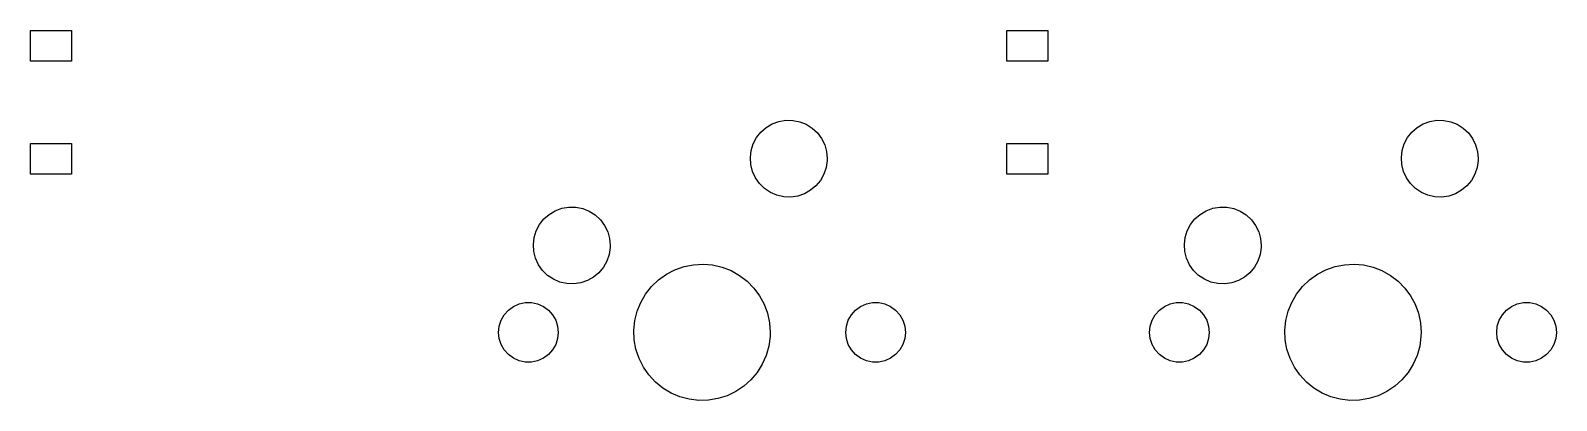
# Model space of a CAD drawing. Extents: x 30 to 427, y -149 to -23.
# Drawn here: x 225.62 to 270.27, y -35.33 to -24.51 of the extents above; entities that cross this region are included whole.
import ezdxf

# ---------------------------------------------------------------- set-up
doc = ezdxf.new("R2010")
doc.units = 0
doc.layers.add('BLACK', color=7, linetype='CONTINUOUS')

msp = doc.modelspace()

# ---------------------------------------------------------------- linework, layer by layer
at = {"layer": 'BLACK', "linetype": 'CONTINUOUS'}
for p, q in [((225.619, -25.4128), (225.619, -24.5129)), ((225.619, -24.5129), (226.819, -24.5129)), ((226.819, -24.5129), (226.819, -25.4128)), ((254.194, -25.4128), (254.194, -24.5129)), ((254.194, -24.5129), (255.394, -24.5129)), ((255.394, -24.5129), (255.394, -25.4128)), ((226.819, -25.4128), (225.619, -25.4128)), ((255.394, -25.4128), (254.194, -25.4128)), ((247.324, -27.2421), (247.518, -27.1708)), ((247.518, -27.1708), (247.72, -27.136)), ((247.72, -27.136), (247.926, -27.1387)), ((247.926, -27.1387), (248.128, -27.1788)), ((248.128, -27.1788), (248.319, -27.2551)), ((266.374, -27.2421), (266.568, -27.1708)), ((266.568, -27.1708), (266.77, -27.136)), ((266.77, -27.136), (266.976, -27.1387)), ((266.976, -27.1387), (267.178, -27.1788)), ((267.178, -27.1788), (267.369, -27.2551)), ((246.769, -27.827), (246.865, -27.6448)), ((246.865, -27.6448), (246.993, -27.4831)), ((246.993, -27.4831), (247.147, -27.3474)), ((247.147, -27.3474), (247.324, -27.2421)), ((248.319, -27.2551), (248.494, -27.365)), ((248.494, -27.365), (248.645, -27.5047)), ((248.645, -27.5047), (248.768, -27.6697)), ((248.768, -27.6697), (248.859, -27.8543)), ((265.819, -27.827), (265.915, -27.6448)), ((265.915, -27.6448), (266.043, -27.4831)), ((266.043, -27.4831), (266.197, -27.3474)), ((266.197, -27.3474), (266.374, -27.2421)), ((267.369, -27.2551), (267.544, -27.365)), ((267.544, -27.365), (267.695, -27.5047)), ((267.695, -27.5047), (267.818, -27.6697)), ((267.818, -27.6697), (267.909, -27.8543)), ((225.619, -28.7128), (225.619, -27.8128)), ((225.619, -27.8128), (226.819, -27.8128)), ((226.819, -27.8128), (226.819, -28.7128)), ((246.684, -28.2281), (246.708, -28.0236)), ((246.708, -28.0236), (246.769, -27.827)), ((248.859, -27.8543), (248.915, -28.0525)), ((248.915, -28.0525), (248.934, -28.2575)), ((254.194, -28.7128), (254.194, -27.8128)), ((254.194, -27.8128), (255.394, -27.8128)), ((255.394, -27.8128), (255.394, -28.7128)), ((265.734, -28.2281), (265.758, -28.0236)), ((265.758, -28.0236), (265.819, -27.827)), ((267.909, -27.8543), (267.965, -28.0525)), ((267.965, -28.0525), (267.984, -28.2575)), ((246.698, -28.4335), (246.684, -28.2281)), ((246.748, -28.633), (246.698, -28.4335)), ((248.903, -28.5201), (248.836, -28.7151)), ((248.932, -28.3164), (248.903, -28.5201)), ((248.934, -28.2575), (248.932, -28.3164)), ((265.748, -28.4335), (265.734, -28.2281)), ((265.798, -28.633), (265.748, -28.4335)), ((267.953, -28.5201), (267.886, -28.7151)), ((267.982, -28.3164), (267.953, -28.5201)), ((267.984, -28.2575), (267.982, -28.3164)), ((226.819, -28.7128), (225.619, -28.7128)), ((246.834, -28.82), (246.748, -28.633)), ((246.953, -28.9881), (246.834, -28.82)), ((247.101, -29.1318), (246.953, -28.9881)), ((248.736, -28.8947), (248.604, -29.053)), ((248.836, -28.7151), (248.736, -28.8947)), ((255.394, -28.7128), (254.194, -28.7128)), ((265.884, -28.82), (265.798, -28.633)), ((266.003, -28.9881), (265.884, -28.82)), ((266.151, -29.1318), (266.003, -28.9881)), ((267.786, -28.8947), (267.654, -29.053)), ((267.886, -28.7151), (267.786, -28.8947)), ((247.272, -29.2462), (247.101, -29.1318)), ((247.461, -29.3274), (247.272, -29.2462)), ((247.662, -29.3729), (247.461, -29.3274)), ((247.868, -29.381), (247.662, -29.3729)), ((248.071, -29.3514), (247.868, -29.381)), ((248.266, -29.2852), (248.071, -29.3514)), ((248.446, -29.1846), (248.266, -29.2852)), ((248.604, -29.053), (248.446, -29.1846)), ((266.322, -29.2462), (266.151, -29.1318)), ((266.511, -29.3274), (266.322, -29.2462)), ((266.712, -29.3729), (266.511, -29.3274)), ((266.918, -29.381), (266.712, -29.3729)), ((267.121, -29.3514), (266.918, -29.381)), ((267.316, -29.2852), (267.121, -29.3514)), ((267.496, -29.1846), (267.316, -29.2852)), ((267.654, -29.053), (267.496, -29.1846)), ((240.643, -30.0231), (240.797, -29.8874)), ((240.797, -29.8874), (240.974, -29.7821)), ((240.974, -29.7821), (241.168, -29.7108)), ((241.168, -29.7108), (241.37, -29.676)), ((241.37, -29.676), (241.576, -29.6787)), ((241.576, -29.6787), (241.778, -29.7188)), ((241.778, -29.7188), (241.969, -29.7951)), ((241.969, -29.7951), (242.144, -29.905)), ((242.144, -29.905), (242.295, -30.0447)), ((259.693, -30.0231), (259.847, -29.8874)), ((259.847, -29.8874), (260.024, -29.7821)), ((260.024, -29.7821), (260.218, -29.7108)), ((260.218, -29.7108), (260.42, -29.676)), ((260.42, -29.676), (260.626, -29.6787)), ((260.626, -29.6787), (260.828, -29.7188)), ((260.828, -29.7188), (261.019, -29.7951)), ((261.019, -29.7951), (261.194, -29.905)), ((261.194, -29.905), (261.345, -30.0447)), ((240.419, -30.367), (240.515, -30.1848)), ((240.515, -30.1848), (240.643, -30.0231)), ((242.295, -30.0447), (242.418, -30.2097)), ((242.418, -30.2097), (242.509, -30.3943)), ((259.469, -30.367), (259.565, -30.1848)), ((259.565, -30.1848), (259.693, -30.0231)), ((261.345, -30.0447), (261.468, -30.2097)), ((261.468, -30.2097), (261.559, -30.3943)), ((240.334, -30.7681), (240.358, -30.5636)), ((240.348, -30.9735), (240.334, -30.7681)), ((240.358, -30.5636), (240.419, -30.367)), ((242.509, -30.3943), (242.565, -30.5925)), ((242.565, -30.5925), (242.584, -30.7975)), ((242.584, -30.7975), (242.582, -30.8564)), ((259.384, -30.7681), (259.408, -30.5636)), ((259.398, -30.9735), (259.384, -30.7681)), ((259.408, -30.5636), (259.469, -30.367)), ((261.559, -30.3943), (261.615, -30.5925)), ((261.615, -30.5925), (261.634, -30.7975)), ((261.634, -30.7975), (261.632, -30.8564)), ((240.398, -31.173), (240.348, -30.9735)), ((240.484, -31.36), (240.398, -31.173)), ((242.486, -31.2551), (242.386, -31.4347)), ((242.553, -31.0601), (242.486, -31.2551)), ((242.582, -30.8564), (242.553, -31.0601)), ((259.448, -31.173), (259.398, -30.9735)), ((259.534, -31.36), (259.448, -31.173)), ((261.536, -31.2551), (261.436, -31.4347)), ((261.603, -31.0601), (261.536, -31.2551)), ((261.632, -30.8564), (261.603, -31.0601)), ((240.603, -31.5281), (240.484, -31.36)), ((240.751, -31.6718), (240.603, -31.5281)), ((240.922, -31.7862), (240.751, -31.6718)), ((242.254, -31.593), (242.096, -31.7246)), ((242.386, -31.4347), (242.254, -31.593)), ((243.998, -31.8012), (244.227, -31.6374)), ((244.227, -31.6374), (244.477, -31.5076)), ((244.477, -31.5076), (244.743, -31.4143)), ((244.743, -31.4143), (245.019, -31.3593)), ((245.019, -31.3593), (245.3, -31.3438)), ((245.3, -31.3438), (245.581, -31.3681)), ((245.581, -31.3681), (245.855, -31.4317)), ((245.855, -31.4317), (246.118, -31.5334)), ((246.118, -31.5334), (246.363, -31.671)), ((246.363, -31.671), (246.587, -31.8419)), ((259.653, -31.5281), (259.534, -31.36)), ((259.801, -31.6718), (259.653, -31.5281)), ((259.972, -31.7862), (259.801, -31.6718)), ((261.304, -31.593), (261.146, -31.7246)), ((261.436, -31.4347), (261.304, -31.593)), ((263.048, -31.8012), (263.277, -31.6374)), ((263.277, -31.6374), (263.527, -31.5076)), ((263.527, -31.5076), (263.793, -31.4143)), ((263.793, -31.4143), (264.069, -31.3593)), ((264.069, -31.3593), (264.35, -31.3438)), ((264.35, -31.3438), (264.631, -31.3681)), ((264.631, -31.3681), (264.905, -31.4317)), ((264.905, -31.4317), (265.168, -31.5334)), ((265.168, -31.5334), (265.413, -31.671)), ((265.413, -31.671), (265.637, -31.8419)), ((241.111, -31.8674), (240.922, -31.7862)), ((241.312, -31.9129), (241.111, -31.8674)), ((241.518, -31.921), (241.312, -31.9129)), ((241.721, -31.8914), (241.518, -31.921)), ((241.916, -31.8252), (241.721, -31.8914)), ((242.096, -31.7246), (241.916, -31.8252)), ((243.62, -32.2168), (243.794, -31.9956)), ((243.794, -31.9956), (243.998, -31.8012)), ((246.587, -31.8419), (246.785, -32.0426)), ((246.785, -32.0426), (246.952, -32.2691)), ((260.161, -31.8674), (259.972, -31.7862)), ((260.362, -31.9129), (260.161, -31.8674)), ((260.568, -31.921), (260.362, -31.9129)), ((260.771, -31.8914), (260.568, -31.921)), ((260.966, -31.8252), (260.771, -31.8914)), ((261.146, -31.7246), (260.966, -31.8252)), ((262.67, -32.2168), (262.844, -31.9956)), ((262.844, -31.9956), (263.048, -31.8012)), ((265.637, -31.8419), (265.835, -32.0426)), ((265.835, -32.0426), (266.002, -32.2691)), ((239.603, -32.6872), (239.751, -32.5797)), ((239.751, -32.5797), (239.918, -32.5053)), ((239.918, -32.5053), (240.097, -32.4673)), ((240.097, -32.4673), (240.28, -32.4673)), ((240.28, -32.4673), (240.459, -32.5053)), ((240.459, -32.5053), (240.626, -32.5797)), ((240.626, -32.5797), (240.774, -32.6872)), ((243.372, -32.7214), (243.478, -32.4603)), ((243.478, -32.4603), (243.62, -32.2168)), ((246.952, -32.2691), (247.086, -32.517)), ((247.086, -32.517), (247.183, -32.7812)), ((249.763, -32.6872), (249.911, -32.5797)), ((249.911, -32.5797), (250.078, -32.5053)), ((250.078, -32.5053), (250.257, -32.4673)), ((250.257, -32.4673), (250.44, -32.4673)), ((250.44, -32.4673), (250.619, -32.5053)), ((250.619, -32.5053), (250.786, -32.5797)), ((250.786, -32.5797), (250.934, -32.6872)), ((258.653, -32.6872), (258.801, -32.5797)), ((258.801, -32.5797), (258.968, -32.5053)), ((258.968, -32.5053), (259.147, -32.4673)), ((259.147, -32.4673), (259.33, -32.4673)), ((259.33, -32.4673), (259.509, -32.5053)), ((259.509, -32.5053), (259.676, -32.5797)), ((259.676, -32.5797), (259.824, -32.6872)), ((262.422, -32.7214), (262.528, -32.4603)), ((262.528, -32.4603), (262.67, -32.2168)), ((266.002, -32.2691), (266.136, -32.517)), ((266.136, -32.517), (266.233, -32.7812)), ((268.813, -32.6872), (268.961, -32.5797)), ((268.961, -32.5797), (269.128, -32.5053)), ((269.128, -32.5053), (269.307, -32.4673)), ((269.307, -32.4673), (269.49, -32.4673)), ((269.49, -32.4673), (269.669, -32.5053)), ((269.669, -32.5053), (269.836, -32.5797)), ((269.836, -32.5797), (269.984, -32.6872)), ((239.333, -33.1556), (239.389, -32.9816)), ((239.389, -32.9816), (239.481, -32.8232)), ((239.481, -32.8232), (239.603, -32.6872)), ((240.774, -32.6872), (240.897, -32.8232)), ((240.897, -32.8232), (240.988, -32.9816)), ((240.988, -32.9816), (241.045, -33.1556)), ((243.276, -33.2749), (243.305, -32.9947)), ((243.305, -32.9947), (243.372, -32.7214)), ((247.183, -32.7812), (247.243, -33.0566)), ((249.493, -33.1556), (249.549, -32.9816)), ((249.549, -32.9816), (249.641, -32.8232)), ((249.641, -32.8232), (249.763, -32.6872)), ((250.934, -32.6872), (251.057, -32.8232)), ((251.057, -32.8232), (251.148, -32.9816)), ((251.148, -32.9816), (251.205, -33.1556)), ((258.383, -33.1556), (258.439, -32.9816)), ((258.439, -32.9816), (258.531, -32.8232)), ((258.531, -32.8232), (258.653, -32.6872)), ((259.824, -32.6872), (259.947, -32.8232)), ((259.947, -32.8232), (260.038, -32.9816)), ((260.038, -32.9816), (260.095, -33.1556)), ((262.326, -33.2749), (262.355, -32.9947)), ((262.355, -32.9947), (262.422, -32.7214)), ((266.233, -32.7812), (266.293, -33.0566)), ((268.543, -33.1556), (268.599, -32.9816)), ((268.599, -32.9816), (268.691, -32.8232)), ((268.691, -32.8232), (268.813, -32.6872)), ((269.984, -32.6872), (270.107, -32.8232)), ((270.107, -32.8232), (270.198, -32.9816)), ((270.198, -32.9816), (270.255, -33.1556)), ((239.314, -33.3375), (239.333, -33.1556)), ((239.333, -33.5194), (239.314, -33.3375)), ((241.045, -33.1556), (241.064, -33.3375)), ((241.064, -33.3375), (241.045, -33.5194)), ((243.287, -33.5563), (243.276, -33.2749)), ((247.259, -33.4627), (247.221, -33.7418)), ((247.243, -33.0566), (247.263, -33.3375)), ((247.263, -33.3375), (247.259, -33.4627)), ((249.474, -33.3375), (249.493, -33.1556)), ((249.493, -33.5194), (249.474, -33.3375)), ((251.205, -33.1556), (251.224, -33.3375)), ((251.224, -33.3375), (251.205, -33.5194)), ((258.364, -33.3375), (258.383, -33.1556)), ((258.383, -33.5194), (258.364, -33.3375)), ((260.095, -33.1556), (260.114, -33.3375)), ((260.114, -33.3375), (260.095, -33.5194)), ((262.337, -33.5563), (262.326, -33.2749)), ((266.309, -33.4627), (266.271, -33.7418)), ((266.293, -33.0566), (266.313, -33.3375)), ((266.313, -33.3375), (266.309, -33.4627)), ((268.524, -33.3375), (268.543, -33.1556)), ((268.543, -33.5194), (268.524, -33.3375)), ((270.255, -33.1556), (270.274, -33.3375)), ((270.274, -33.3375), (270.255, -33.5194)), ((239.389, -33.6934), (239.333, -33.5194)), ((239.481, -33.8518), (239.389, -33.6934)), ((239.603, -33.9878), (239.481, -33.8518)), ((240.897, -33.8518), (240.774, -33.9878)), ((240.988, -33.6934), (240.897, -33.8518)), ((241.045, -33.5194), (240.988, -33.6934)), ((243.337, -33.8334), (243.287, -33.5563)), ((243.427, -34.1005), (243.337, -33.8334)), ((247.221, -33.7418), (247.145, -34.0129)), ((249.549, -33.6934), (249.493, -33.5194)), ((249.641, -33.8518), (249.549, -33.6934)), ((249.763, -33.9878), (249.641, -33.8518)), ((251.057, -33.8518), (250.934, -33.9878)), ((251.148, -33.6934), (251.057, -33.8518)), ((251.205, -33.5194), (251.148, -33.6934)), ((258.439, -33.6934), (258.383, -33.5194)), ((258.531, -33.8518), (258.439, -33.6934)), ((258.653, -33.9878), (258.531, -33.8518)), ((259.947, -33.8518), (259.824, -33.9878)), ((260.038, -33.6934), (259.947, -33.8518)), ((260.095, -33.5194), (260.038, -33.6934)), ((262.387, -33.8334), (262.337, -33.5563)), ((262.477, -34.1005), (262.387, -33.8334)), ((266.271, -33.7418), (266.195, -34.0129)), ((268.599, -33.6934), (268.543, -33.5194)), ((268.691, -33.8518), (268.599, -33.6934)), ((268.813, -33.9878), (268.691, -33.8518)), ((270.107, -33.8518), (269.984, -33.9878)), ((270.198, -33.6934), (270.107, -33.8518)), ((270.255, -33.5194), (270.198, -33.6934)), ((239.751, -34.0953), (239.603, -33.9878)), ((239.918, -34.1697), (239.751, -34.0953)), ((240.097, -34.2077), (239.918, -34.1697)), ((240.28, -34.2077), (240.097, -34.2077)), ((240.459, -34.1697), (240.28, -34.2077)), ((240.626, -34.0953), (240.459, -34.1697)), ((240.774, -33.9878), (240.626, -34.0953)), ((243.553, -34.3525), (243.427, -34.1005)), ((243.713, -34.5842), (243.553, -34.3525)), ((247.031, -34.2705), (246.882, -34.5095)), ((247.145, -34.0129), (247.031, -34.2705)), ((249.911, -34.0953), (249.763, -33.9878)), ((250.078, -34.1697), (249.911, -34.0953)), ((250.257, -34.2077), (250.078, -34.1697)), ((250.44, -34.2077), (250.257, -34.2077)), ((250.619, -34.1697), (250.44, -34.2077)), ((250.786, -34.0953), (250.619, -34.1697)), ((250.934, -33.9878), (250.786, -34.0953)), ((258.801, -34.0953), (258.653, -33.9878)), ((258.968, -34.1697), (258.801, -34.0953)), ((259.147, -34.2077), (258.968, -34.1697)), ((259.33, -34.2077), (259.147, -34.2077)), ((259.509, -34.1697), (259.33, -34.2077)), ((259.676, -34.0953), (259.509, -34.1697)), ((259.824, -33.9878), (259.676, -34.0953)), ((262.603, -34.3525), (262.477, -34.1005)), ((262.763, -34.5842), (262.603, -34.3525)), ((266.081, -34.2705), (265.932, -34.5095)), ((266.195, -34.0129), (266.081, -34.2705)), ((268.961, -34.0953), (268.813, -33.9878)), ((269.128, -34.1697), (268.961, -34.0953)), ((269.307, -34.2077), (269.128, -34.1697)), ((269.49, -34.2077), (269.307, -34.2077)), ((269.669, -34.1697), (269.49, -34.2077)), ((269.836, -34.0953), (269.669, -34.1697)), ((269.984, -33.9878), (269.836, -34.0953)), ((243.904, -34.791), (243.713, -34.5842)), ((244.122, -34.9688), (243.904, -34.791)), ((246.701, -34.7251), (246.491, -34.913)), ((246.882, -34.5095), (246.701, -34.7251)), ((262.954, -34.791), (262.763, -34.5842)), ((263.172, -34.9688), (262.954, -34.791)), ((265.751, -34.7251), (265.541, -34.913)), ((265.932, -34.5095), (265.751, -34.7251)), ((244.364, -35.1141), (244.122, -34.9688)), ((244.623, -35.2239), (244.364, -35.1141)), ((244.895, -35.2961), (244.623, -35.2239)), ((245.734, -35.2763), (245.456, -35.3226)), ((246.003, -35.1914), (245.734, -35.2763)), ((246.257, -35.0695), (246.003, -35.1914)), ((246.491, -34.913), (246.257, -35.0695)), ((263.414, -35.1141), (263.172, -34.9688)), ((263.673, -35.2239), (263.414, -35.1141)), ((263.945, -35.2961), (263.673, -35.2239)), ((264.784, -35.2763), (264.506, -35.3226)), ((265.053, -35.1914), (264.784, -35.2763)), ((265.307, -35.0695), (265.053, -35.1914)), ((265.541, -34.913), (265.307, -35.0695)), ((245.175, -35.3292), (244.895, -35.2961)), ((245.456, -35.3226), (245.175, -35.3292)), ((264.225, -35.3292), (263.945, -35.2961)), ((264.506, -35.3226), (264.225, -35.3292))]:
    msp.add_line(p, q, dxfattribs=at)

doc.saveas('drawing.dxf')
